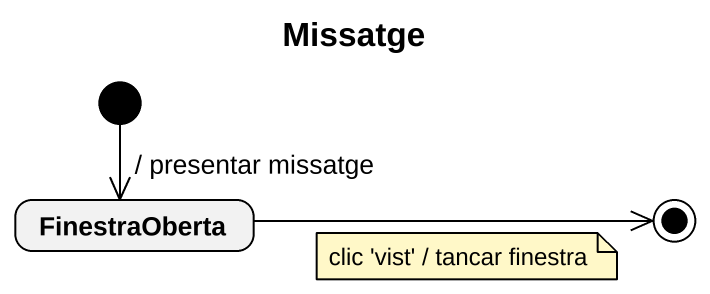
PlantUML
@startuml
title Missatge
hide empty description
state FinestraOberta
[*] --> FinestraOberta : / presentar missatge
FinestraOberta -right-> [*]
note as N1
  clic 'vist' / tancar finestra
end note
@enduml
